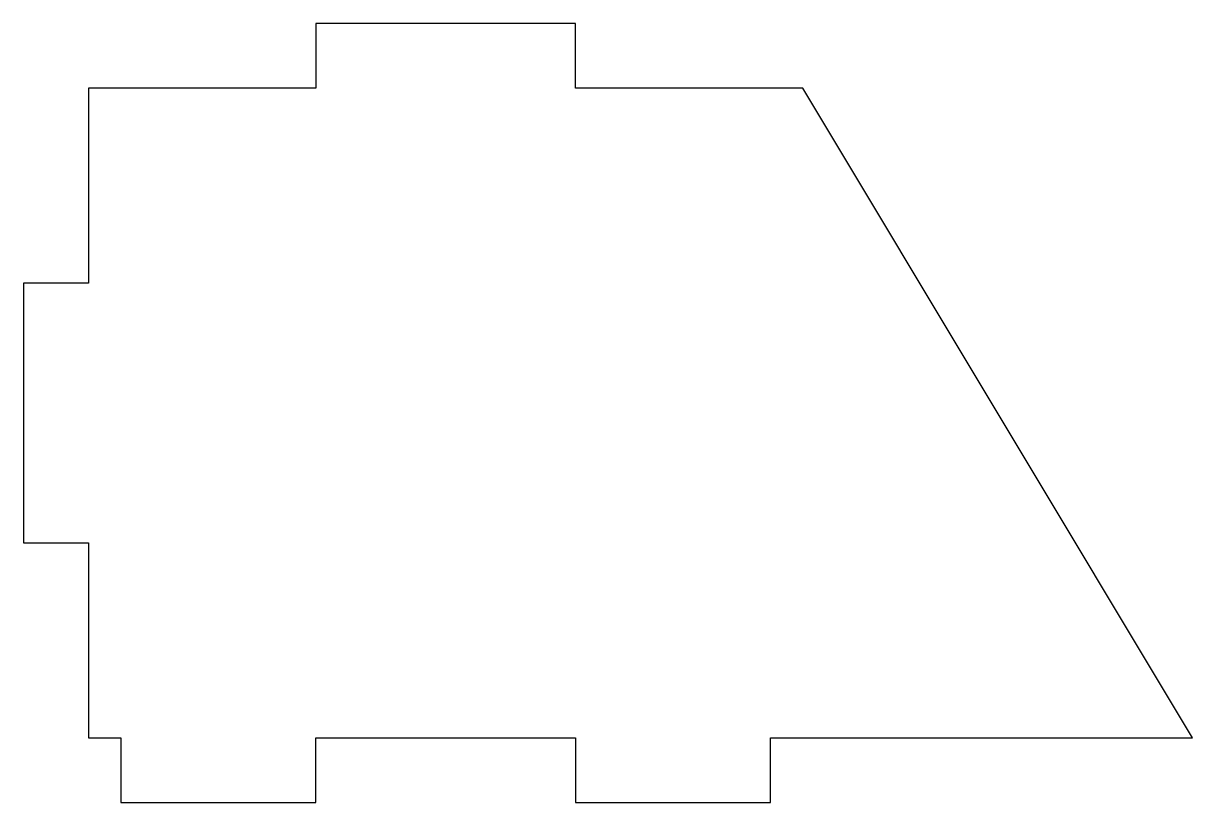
# Model space of a CAD drawing. Header units: millimetres. Extents: x -5 to 85, y -55 to 5.
import ezdxf

# ---------------------------------------------------------------- set-up
doc = ezdxf.new("R2010")
doc.units = ezdxf.units.MM

msp = doc.modelspace()

# ---------------------------------------------------------------- linework, layer by layer
at = {"color": 7, "linetype": 'Continuous', "lineweight": 25}
for p, q in [((37.5, 5), (17.5, 5)), ((17.5, 5), (17.5, 0)), ((37.5, 0), (37.5, 5)), ((17.5, 0), (0, 0)), ((0, 0), (0, -15)), ((55, 0), (37.5, 0)), ((85, -50), (55, 0)), ((0, -15), (-5, -15)), ((-5, -15), (-5, -35)), ((-5, -35), (0, -35)), ((0, -35), (0, -50)), ((0, -50), (2.5, -50)), ((2.5, -50), (2.5, -55)), ((17.5, -55), (17.5, -50)), ((17.5, -50), (37.5, -50)), ((37.5, -50), (37.5, -55)), ((52.5, -55), (52.5, -50)), ((52.5, -50), (85, -50)), ((2.5, -55), (17.5, -55)), ((37.5, -55), (52.5, -55))]:
    msp.add_line(p, q, dxfattribs=at)

doc.saveas('drawing.dxf')
